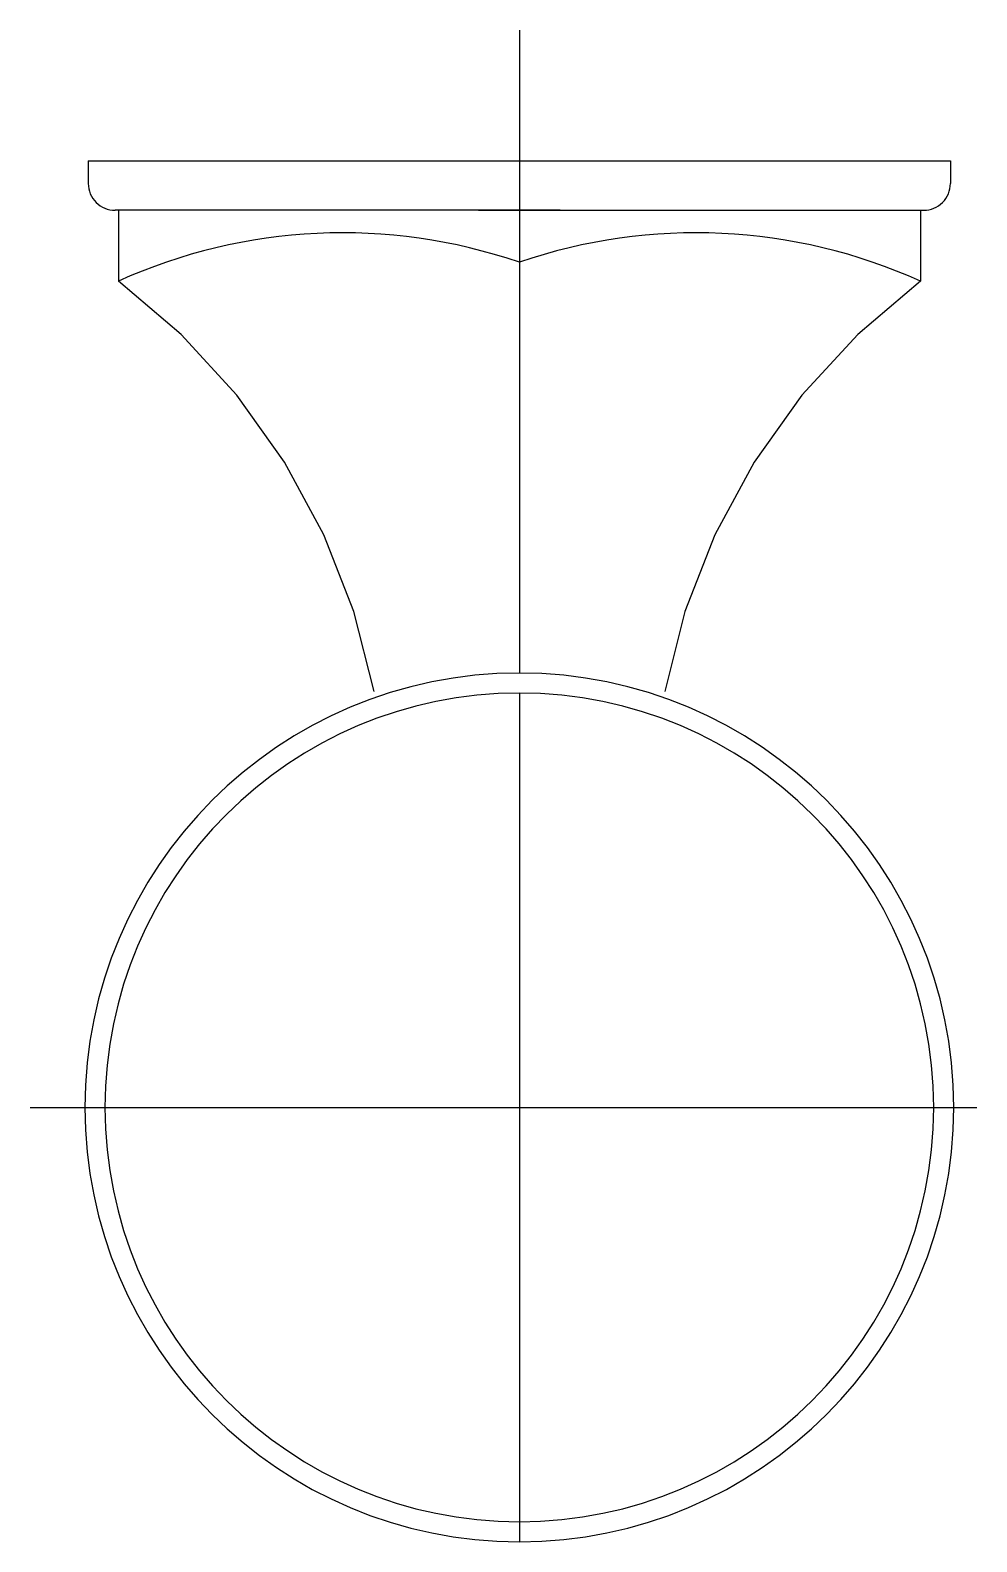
# Model space of a CAD drawing. Extents: x 78.188 to 78.259, y -0.004 to 0.11.
import ezdxf

# ---------------------------------------------------------------- set-up
doc = ezdxf.new("R2010")
doc.units = 0
doc.header["$LTSCALE"] = 0.2
doc.header["$MEASUREMENT"] = 0
doc.linetypes.add('AXES', pattern=[0.54, 0.3, -0.08, 0.08, -0.08])
doc.linetypes.add('CONTINU', pattern=[0])
doc.layers.get('0').update_dxf_attribs({"linetype": 'CONTINUOUS'})
doc.layers.add('DECA_EIXOS', color=5, linetype='AXES')

msp = doc.modelspace()

# ---------------------------------------------------------------- linework, layer by layer
at = {"linetype": 'CONTINU'}
for points in [[(78.19188, 0.10039), (78.19188, 0.09868)], [(78.19188, 0.10039), (78.25688, 0.10039)], [(78.21143, 0.10039), (78.23734, 0.10039)], [(78.25688, 0.10039), (78.25688, 0.09868)], [(78.22746, 0.09666), (78.1939, 0.09666)], [(78.19415, 0.09666), (78.19415, 0.09132)], [(78.22131, 0.09666), (78.25487, 0.09666)], [(78.25462, 0.09666), (78.25462, 0.09132)], [(78.22438, 0.09274), (78.22438, 0.06177)], [(78.21343, 0.06039), (78.2119, 0.06641), (78.20964, 0.0722), (78.20668, 0.07766), (78.20308, 0.08272), (78.19888, 0.0873), (78.19415, 0.09132)], [(78.25462, 0.09132), (78.24989, 0.0873), (78.24569, 0.08272), (78.24209, 0.07766), (78.23913, 0.0722), (78.23687, 0.06641), (78.23534, 0.06039)]]:
    msp.add_lwpolyline(points, dxfattribs=at)
for points in [[(78.19188, 0.09868, 0.414214), (78.1939, 0.09666)], [(78.25487, 0.09666, 0.414248), (78.25688, 0.09868)], [(78.22438, 0.09274, 0.191204), (78.19415, 0.09132)], [(78.25462, 0.09132, 0.191204), (78.22438, 0.09274)], [(78.22438, 0.06177, 1), (78.22438, -0.00373)], [(78.22438, -0.00373, 1), (78.22438, 0.06177)], [(78.22438, 0.06026, 1), (78.22438, -0.00222)], [(78.22438, -0.00222, 1), (78.22438, 0.06026)]]:
    msp.add_lwpolyline(points, format="xyb", dxfattribs=at)
at = {"layer": 'DECA_EIXOS'}
for points in [[(78.22438, 0.11024), (78.22438, 0.09274)], [(78.22438, 0.06026), (78.22438, -0.00373)], [(78.1875, 0.02902), (78.25887, 0.02902)]]:
    msp.add_lwpolyline(points, dxfattribs=at)

doc.saveas('drawing.dxf')
